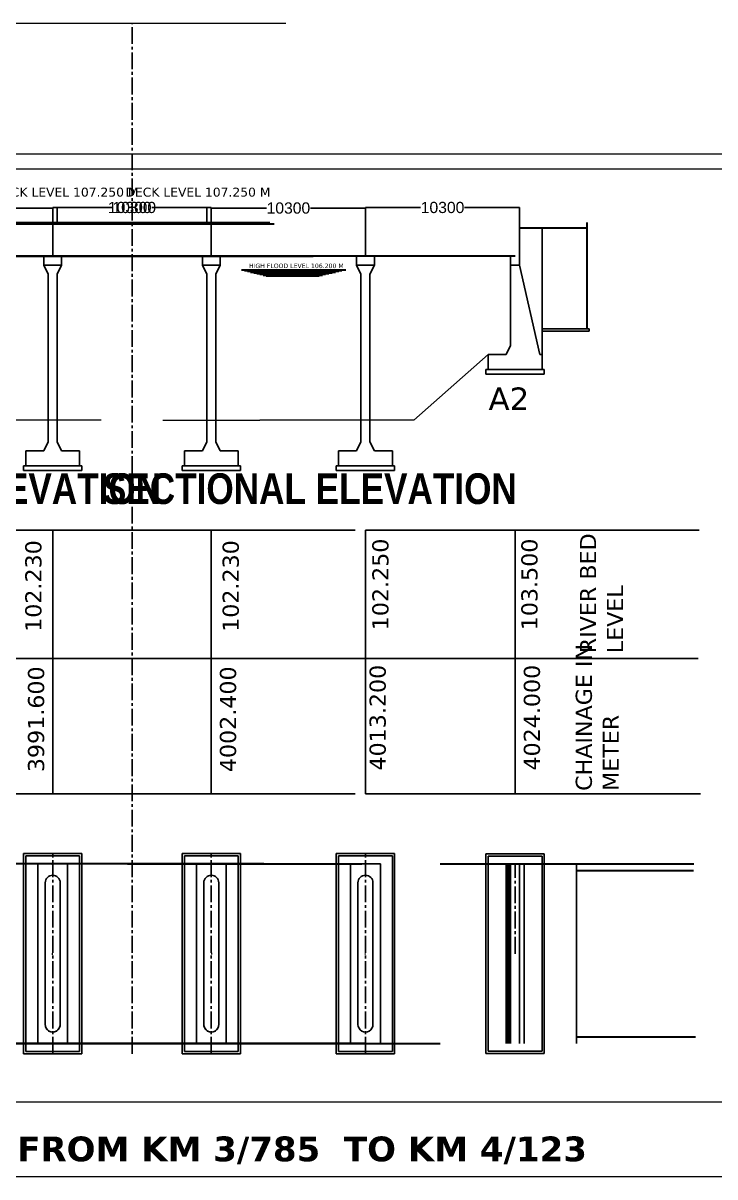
# Model space of a CAD drawing. Header units: metres. Extents: x -237876 to 3149, y -15010 to 96033.
# Drawn here: x -91818 to -45593, y 18903 to 96033 of the extents above; entities that cross this region are included whole.
import ezdxf

# ---------------------------------------------------------------- set-up
doc = ezdxf.new("R2010")
doc.units = ezdxf.units.M
doc.header["$MEASUREMENT"] = 0
doc.header["$PDMODE"] = 34
doc.linetypes.add('CENTER2', pattern=[1.125, 0.75, -0.125, 0.125, -0.125])
for name, color, linetype in [('centreline', 6, 'CENTER2'), ('PILLER', 10, 'Continuous'), ('PLAN', 10, 'Continuous')]:
    doc.layers.add(name, color=color, linetype=linetype)
doc.layers.add('EXISTING B WALL', color=5, linetype='Continuous', lineweight=30)
doc.layers.add('S TEXT', color=7, linetype='Continuous', lineweight=20)
doc.styles.add('arial', font='ARIAL.TTF')
doc.styles.get("Standard").update_dxf_attribs({"font": 'verdana.TTF'})
doc.dimstyles.get("Standard").update_dxf_attribs({"dimtxt": 750, "dimasz": 0.2, "dimexe": 0.4, "dimexo": 0.4, "dimgap": 100, "dimtad": 0, "dimdec": 0, "dimzin": 0, "dimdsep": 46, "dimtxsty": 'arial', "dimblk": 'ARCHTICK', "dimcen": 0.05, "dimclrd": 6, "dimclre": 3, "dimaunit": 1, "dimadec": 1, "dimazin": 0, "dimtfac": 1, "dimtdec": 0, "dimtofl": 0, "dimtmove": 0, "dimatfit": 3, "dimfxl": 0, "dimtolj": 1, "dimtzin": 0, "dimarcsym": 0})

# ---------------------------------------------------------------- blocks, each defined once
blk = doc.blocks.new('_ArchTick')
at = {"color": 0, "linetype": 'ByBlock', "const_width": 0.15}
blk.add_lwpolyline([(-0.5, -0.5), (0.5, 0.5)], dxfattribs=at)
blk = doc.blocks.new('*D11')
at = {"layer": 'Defpoints', "color": 0}
for p in [(-89841, 83665), (-100141, 82693), (-89841, 82618)]:
    blk.add_point(p, dxfattribs=at)
at = {"layer": 'S TEXT', "color": 3, "lineweight": -2}
for p, q in [((-100141, 82694), (-100141, 83665)), ((-89841, 82619), (-89841, 83665))]:
    blk.add_line(p, q, dxfattribs=at)
at = {"layer": 'S TEXT', "color": 6, "lineweight": -2}
for p, q in [((-100141, 83665), (-96465, 83665)), ((-89841, 83665), (-93516, 83665))]:
    blk.add_line(p, q, dxfattribs=at)
at = {"layer": 'S TEXT', "color": 6, "lineweight": -2, "xscale": 0.2, "yscale": 0.2, "zscale": 0.2, "rotation": 180}
blk.add_blockref('_ArchTick', (-100141, 83665), dxfattribs=at)
at = {"layer": 'S TEXT', "color": 6, "lineweight": -2, "xscale": 0.2, "yscale": 0.2, "zscale": 0.2}
blk.add_blockref('_ArchTick', (-89841, 83665), dxfattribs=at)
at = {"layer": 'S TEXT', "color": 0, "insert": (-94991, 83665), "char_height": 750, "attachment_point": 5, "style": 'arial'}
blk.add_mtext('\\A1;10300', dxfattribs=at)
blk = doc.blocks.new('*D12')
at = {"layer": 'Defpoints', "color": 0}
for p in [(-89841, 83703), (-89841, 82693), (-79541, 82618)]:
    blk.add_point(p, dxfattribs=at)
at = {"layer": 'S TEXT', "color": 3, "lineweight": -2}
for p, q in [((-89841, 82694), (-89841, 83703)), ((-79541, 82619), (-79541, 83703))]:
    blk.add_line(p, q, dxfattribs=at)
at = {"layer": 'S TEXT', "color": 6, "lineweight": -2}
for p, q in [((-89841, 83703), (-86165, 83703)), ((-79541, 83703), (-83216, 83703))]:
    blk.add_line(p, q, dxfattribs=at)
at = {"layer": 'S TEXT', "color": 6, "lineweight": -2, "xscale": 0.2, "yscale": 0.2, "zscale": 0.2}
for p, rotation in [((-89841, 83703), 179.9999994184732), ((-79541, 83703), 359.9999994184732)]:
    blk.add_blockref('_ArchTick', p, dxfattribs=dict(at, rotation=rotation))
at = {"layer": 'S TEXT', "color": 0, "insert": (-84691, 83703), "char_height": 750, "attachment_point": 5, "rotation": 360, "style": 'arial'}
blk.add_mtext('\\A1;10300', dxfattribs=at)
blk = doc.blocks.new('*D13')
at = {"layer": 'Defpoints', "color": 0}
for p in [(-100141, 83665), (-100141, 82618), (-89841, 82693)]:
    blk.add_point(p, dxfattribs=at)
at = {"layer": 'S TEXT', "color": 3, "lineweight": -2}
for p, q in [((-100141, 82619), (-100141, 83665)), ((-89841, 82694), (-89841, 83665))]:
    blk.add_line(p, q, dxfattribs=at)
at = {"layer": 'S TEXT', "color": 6, "lineweight": -2}
for p, q in [((-100141, 83665), (-96465, 83665)), ((-89841, 83665), (-93516, 83665))]:
    blk.add_line(p, q, dxfattribs=at)
at = {"layer": 'S TEXT', "color": 6, "lineweight": -2, "xscale": 0.2, "yscale": 0.2, "zscale": 0.2}
for p, rotation in [((-100141, 83665), 179.9999994184732), ((-89841, 83665), 359.9999994184732)]:
    blk.add_blockref('_ArchTick', p, dxfattribs=dict(at, rotation=rotation))
at = {"layer": 'S TEXT', "color": 0, "insert": (-94991, 83665), "char_height": 750, "attachment_point": 5, "rotation": 360, "style": 'arial'}
blk.add_mtext('\\A1;10300', dxfattribs=at)
blk = doc.blocks.new('*D16')
at = {"layer": 'Defpoints', "color": 0}
for p in [(-68941, 83703), (-68941, 82693), (-58641, 82618)]:
    blk.add_point(p, dxfattribs=at)
at = {"layer": 'S TEXT', "color": 3, "lineweight": -2}
for p, q in [((-68941, 82694), (-68941, 83703)), ((-58641, 82619), (-58641, 83703))]:
    blk.add_line(p, q, dxfattribs=at)
at = {"layer": 'S TEXT', "color": 6, "lineweight": -2}
for p, q in [((-68941, 83703), (-65265, 83703)), ((-58641, 83703), (-62316, 83703))]:
    blk.add_line(p, q, dxfattribs=at)
at = {"layer": 'S TEXT', "color": 6, "lineweight": -2, "xscale": 0.2, "yscale": 0.2, "zscale": 0.2}
for p, rotation in [((-68941, 83703), 179.9999991277099), ((-58641, 83703), 359.9999991277099)]:
    blk.add_blockref('_ArchTick', p, dxfattribs=dict(at, rotation=rotation))
at = {"layer": 'S TEXT', "color": 0, "insert": (-63791, 83703), "char_height": 750, "attachment_point": 5, "rotation": 360, "style": 'arial'}
blk.add_mtext('\\A1;10300', dxfattribs=at)
blk = doc.blocks.new('*D17')
at = {"layer": 'Defpoints', "color": 0}
for p in [(-79241, 83665), (-79241, 82618), (-68941, 82693)]:
    blk.add_point(p, dxfattribs=at)
at = {"layer": 'S TEXT', "color": 3, "lineweight": -2}
for p, q in [((-79241, 82619), (-79241, 83665)), ((-68941, 82694), (-68941, 83665))]:
    blk.add_line(p, q, dxfattribs=at)
at = {"layer": 'S TEXT', "color": 6, "lineweight": -2}
for p, q in [((-79241, 83665), (-75565, 83665)), ((-68941, 83665), (-72616, 83665))]:
    blk.add_line(p, q, dxfattribs=at)
at = {"layer": 'S TEXT', "color": 6, "lineweight": -2, "xscale": 0.2, "yscale": 0.2, "zscale": 0.2}
for p, rotation in [((-79241, 83665), 179.9999991277099), ((-68941, 83665), 359.9999991277099)]:
    blk.add_blockref('_ArchTick', p, dxfattribs=dict(at, rotation=rotation))
at = {"layer": 'S TEXT', "color": 0, "insert": (-74091, 83665), "char_height": 750, "attachment_point": 5, "rotation": 360, "style": 'arial'}
blk.add_mtext('\\A1;10300', dxfattribs=at)
blk = doc.blocks.new('*D14')
at = {"layer": 'Defpoints', "color": 0}
for p in [(-79241, 83703), (-89541, 82618), (-79241, 82693)]:
    blk.add_point(p, dxfattribs=at)
at = {"layer": 'S TEXT', "color": 3, "lineweight": -2}
for p, q in [((-89541, 82619), (-89541, 83703)), ((-79241, 82694), (-79241, 83703))]:
    blk.add_line(p, q, dxfattribs=at)
at = {"layer": 'S TEXT', "color": 6, "lineweight": -2}
for p, q in [((-89541, 83703), (-85865, 83703)), ((-79241, 83703), (-82916, 83703))]:
    blk.add_line(p, q, dxfattribs=at)
at = {"layer": 'S TEXT', "color": 6, "lineweight": -2, "xscale": 0.2, "yscale": 0.2, "zscale": 0.2, "rotation": 180}
blk.add_blockref('_ArchTick', (-89541, 83703), dxfattribs=at)
at = {"layer": 'S TEXT', "color": 6, "lineweight": -2, "xscale": 0.2, "yscale": 0.2, "zscale": 0.2}
blk.add_blockref('_ArchTick', (-79241, 83703), dxfattribs=at)
at = {"layer": 'S TEXT', "color": 0, "insert": (-84391, 83703), "char_height": 750, "attachment_point": 5, "style": 'arial'}
blk.add_mtext('\\A1;10300', dxfattribs=at)
blk = doc.blocks.new('*D15')
at = {"layer": 'Defpoints', "color": 0}
for p in [(-68941, 83665), (-79241, 82693), (-68941, 82618)]:
    blk.add_point(p, dxfattribs=at)
at = {"layer": 'S TEXT', "color": 3, "lineweight": -2}
for p, q in [((-79241, 82694), (-79241, 83665)), ((-68941, 82619), (-68941, 83665))]:
    blk.add_line(p, q, dxfattribs=at)
at = {"layer": 'S TEXT', "color": 6, "lineweight": -2}
for p, q in [((-79241, 83665), (-75565, 83665)), ((-68941, 83665), (-72616, 83665))]:
    blk.add_line(p, q, dxfattribs=at)
at = {"layer": 'S TEXT', "color": 6, "lineweight": -2, "xscale": 0.2, "yscale": 0.2, "zscale": 0.2, "rotation": 180}
blk.add_blockref('_ArchTick', (-79241, 83665), dxfattribs=at)
at = {"layer": 'S TEXT', "color": 6, "lineweight": -2, "xscale": 0.2, "yscale": 0.2, "zscale": 0.2}
blk.add_blockref('_ArchTick', (-68941, 83665), dxfattribs=at)
at = {"layer": 'S TEXT', "color": 0, "insert": (-74091, 83665), "char_height": 750, "attachment_point": 5, "style": 'arial'}
blk.add_mtext('\\A1;10300', dxfattribs=at)

msp = doc.modelspace()

# ---------------------------------------------------------------- linework, layer by layer
for p, q in [((-89840.5, 83493.3), (-89840.5, 80443.3)), ((-89840.5, 83493.3), (-89840.5, 80443.3)), ((-89840.5, 83493.3), (-89840.5, 80443.3)), ((-79240.5, 83493.3), (-79240.5, 80443.3)), ((-79240.5, 83493.3), (-79240.5, 80443.3)), ((-79240.5, 83493.3), (-79240.5, 80443.3)), ((-68940.5, 83493.3), (-68940.5, 80443.3)), ((-68940.5, 83493.3), (-68940.5, 80443.3)), ((-68940.5, 83493.3), (-68940.5, 80443.3)), ((-57140.5, 82318.3), (-57140.5, 72871.6)), ((-53990.5, 75593.3), (-57140.5, 75593.3)), ((-53990.5, 75593.3), (-53990.5, 75443.3)), ((-53990.5, 75443.3), (-57140.5, 75443.3)), ((-57140.5, 73871.6), (-57290.5, 73871.6)), ((-60890.5, 72871.6), (-60890.5, 72571.6)), ((-56990.5, 72871.6), (-60890.5, 72871.6)), ((-56990.5, 72571.6), (-60890.5, 72571.6)), ((-56990.5, 72871.6), (-56990.5, 72571.6)), ((-91790.5, 66433.3), (-91790.5, 66133.3)), ((-87890.5, 66433.3), (-91790.5, 66433.3)), ((-91790.5, 66433.3), (-91790.5, 66133.3)), ((-91790.5, 66433.3), (-87890.5, 66433.3)), ((-87890.5, 66433.3), (-87890.5, 66133.3)), ((-87890.5, 66433.3), (-87890.5, 66133.3)), ((-81190.5, 66433.3), (-81190.5, 66133.3)), ((-81190.5, 66433.3), (-77290.5, 66433.3)), ((-81190.5, 66433.3), (-81190.5, 66133.3)), ((-77290.5, 66433.3), (-81190.5, 66433.3)), ((-77290.5, 66433.3), (-77290.5, 66133.3)), ((-77290.5, 66433.3), (-77290.5, 66133.3)), ((-70890.5, 66433.3), (-70890.5, 66133.3)), ((-66990.5, 66433.3), (-70890.5, 66433.3)), ((-70890.5, 66433.3), (-70890.5, 66133.3)), ((-70890.5, 66433.3), (-66990.5, 66433.3)), ((-66990.5, 66433.3), (-66990.5, 66133.3)), ((-66990.5, 66433.3), (-66990.5, 66133.3)), ((-87890.5, 66133.3), (-91790.5, 66133.3)), ((-91790.5, 66133.3), (-87890.5, 66133.3)), ((-81190.5, 66133.3), (-77290.5, 66133.3)), ((-77290.5, 66133.3), (-81190.5, 66133.3)), ((-66990.5, 66133.3), (-70890.5, 66133.3)), ((-70890.5, 66133.3), (-66990.5, 66133.3)), ((-100140.5, 62134.1), (-69640.5, 62134.1)), ((-89840.5, 62134.1), (-89840.5, 44500.1)), ((-84840.5, 62134.1), (-89840.5, 62134.1)), ((-84240.5, 62134.1), (-79240.5, 62134.1)), ((-79240.5, 62134.1), (-79240.5, 44500.1)), ((-68940.5, 62134.1), (-68940.5, 44500.1)), ((-68940.5, 62134.1), (-68940.5, 44500.1)), ((-63940.5, 62134.1), (-68940.5, 62134.1)), ((-46654.8, 62134.1), (-63940.5, 62134.1)), ((-58940.5, 62134.1), (-58940.5, 46067.1)), ((-58940.5, 62134.1), (-58940.5, 44500.1)), ((-68940.5, 61134.1), (-68940.5, 46067.1)), ((-100140.5, 53567.1), (-80140.5, 53567.1)), ((-69640.5, 53567.1), (-89840.5, 53567.1)), ((-68940.5, 53567.1), (-88940.5, 53567.1)), ((-63940.5, 53567.1), (-68940.5, 53567.1)), ((-46718, 53567.1), (-63940.5, 53567.1)), ((-100140.5, 44500.1), (-69640.5, 44500.1)), ((-63940.5, 44500.1), (-68940.5, 44500.1)), ((-46545, 44500.1), (-63940.5, 44500.1)), ((-91790.5, 33825.7), (-91790.5, 40513.9)), ((-87890.5, 40513.9), (-91790.5, 40513.9)), ((-91790.5, 33825.7), (-91790.5, 40513.9)), ((-91790.5, 33825.7), (-91790.5, 40513.9)), ((-91790.5, 40513.9), (-87890.5, 40513.9)), ((-91790.5, 33825.7), (-91790.5, 40513.9)), ((-91790.5, 33825.7), (-91790.5, 40513.9)), ((-91790.5, 40513.9), (-87890.5, 40513.9)), ((-91790.5, 33825.7), (-91790.5, 40513.9)), ((-91640.5, 33825.7), (-91640.5, 40363.9)), ((-88040.5, 40363.9), (-91640.5, 40363.9)), ((-91640.5, 33825.7), (-91640.5, 40363.9)), ((-91640.5, 40363.9), (-88040.5, 40363.9)), ((-91640.5, 33825.7), (-91640.5, 40363.9)), ((-91640.5, 40363.9), (-88040.5, 40363.9)), ((-91640.5, 33825.7), (-91640.5, 40363.9)), ((-88040.5, 33825.7), (-88040.5, 40363.9)), ((-88040.5, 33825.7), (-88040.5, 40363.9)), ((-88040.5, 33825.7), (-88040.5, 40363.9)), ((-88040.5, 33825.7), (-88040.5, 40363.9)), ((-88040.5, 33825.7), (-88040.5, 40363.9)), ((-87890.5, 33825.7), (-87890.5, 40513.9)), ((-87890.5, 33825.7), (-87890.5, 40513.9)), ((-87890.5, 33825.7), (-87890.5, 40513.9)), ((-87890.5, 33825.7), (-87890.5, 40513.9)), ((-87890.5, 33825.7), (-87890.5, 40513.9)), ((-87890.5, 33825.7), (-87890.5, 40513.9)), ((-81190.5, 33825.7), (-81190.5, 40513.9)), ((-81190.5, 40513.9), (-77290.5, 40513.9)), ((-81190.5, 33825.7), (-81190.5, 40513.9)), ((-81190.5, 33825.7), (-81190.5, 40513.9)), ((-77290.5, 40513.9), (-81190.5, 40513.9)), ((-81190.5, 33825.7), (-81190.5, 40513.9)), ((-81190.5, 33825.7), (-81190.5, 40513.9)), ((-77290.5, 40513.9), (-81190.5, 40513.9)), ((-81190.5, 33825.7), (-81190.5, 40513.9)), ((-81040.5, 40363.9), (-77440.5, 40363.9)), ((-81040.5, 33825.7), (-81040.5, 40363.9)), ((-81040.5, 33825.7), (-81040.5, 40363.9)), ((-77440.5, 40363.9), (-81040.5, 40363.9)), ((-81040.5, 33825.7), (-81040.5, 40363.9)), ((-81040.5, 33825.7), (-81040.5, 40363.9)), ((-77440.5, 40363.9), (-81040.5, 40363.9)), ((-81040.5, 33825.7), (-81040.5, 40363.9)), ((-77440.5, 33825.7), (-77440.5, 40363.9)), ((-77440.5, 33825.7), (-77440.5, 40363.9)), ((-77440.5, 33825.7), (-77440.5, 40363.9)), ((-77440.5, 33825.7), (-77440.5, 40363.9)), ((-77290.5, 33825.7), (-77290.5, 40513.9)), ((-77290.5, 33825.7), (-77290.5, 40513.9)), ((-77290.5, 33825.7), (-77290.5, 40513.9)), ((-77290.5, 33825.7), (-77290.5, 40513.9)), ((-77290.5, 33825.7), (-77290.5, 40513.9)), ((-77290.5, 33825.7), (-77290.5, 40513.9)), ((-70890.5, 33825.7), (-70890.5, 40513.9)), ((-66990.5, 40513.9), (-70890.5, 40513.9)), ((-70890.5, 33825.7), (-70890.5, 40513.9)), ((-70890.5, 33825.7), (-70890.5, 40513.9)), ((-70890.5, 40513.9), (-66990.5, 40513.9)), ((-70890.5, 33825.7), (-70890.5, 40513.9)), ((-70890.5, 33825.7), (-70890.5, 40513.9)), ((-70890.5, 40513.9), (-66990.5, 40513.9)), ((-70890.5, 33825.7), (-70890.5, 40513.9)), ((-70740.5, 33825.7), (-70740.5, 40363.9)), ((-67140.5, 40363.9), (-70740.5, 40363.9)), ((-70740.5, 33825.7), (-70740.5, 40363.9)), ((-70740.5, 40363.9), (-67140.5, 40363.9)), ((-70740.5, 33825.7), (-70740.5, 40363.9)), ((-70740.5, 40363.9), (-67140.5, 40363.9)), ((-70740.5, 33825.7), (-70740.5, 40363.9)), ((-67140.5, 33825.7), (-67140.5, 40363.9)), ((-67140.5, 33825.7), (-67140.5, 40363.9)), ((-67140.5, 33825.7), (-67140.5, 40363.9)), ((-67140.5, 33825.7), (-67140.5, 40363.9)), ((-67140.5, 33825.7), (-67140.5, 40363.9)), ((-66990.5, 33825.7), (-66990.5, 40513.9)), ((-66990.5, 33825.7), (-66990.5, 40513.9)), ((-66990.5, 33825.7), (-66990.5, 40513.9)), ((-66990.5, 33825.7), (-66990.5, 40513.9)), ((-66990.5, 33825.7), (-66990.5, 40513.9)), ((-66990.5, 33825.7), (-66990.5, 40513.9)), ((-60890.5, 40494.2), (-57140.5, 40494.2)), ((-56990.5, 40494.2), (-60890.5, 40494.2)), ((-60890.5, 31044.2), (-60890.5, 40494.2)), ((-60890.5, 40494.2), (-56990.5, 40494.2)), ((-56990.5, 40494.2), (-60890.5, 40494.2)), ((-60890.5, 31044.2), (-60890.5, 40494.2)), ((-57140.5, 40344.2), (-60740.5, 40344.2)), ((-57140.5, 40344.2), (-60740.5, 40344.2)), ((-60740.5, 31044.2), (-60740.5, 40344.2)), ((-57140.5, 31044.2), (-57140.5, 40344.2)), ((-56990.5, 31044.2), (-56990.5, 40494.2)), ((-56990.5, 31044.2), (-56990.5, 40494.2)), ((-88840.5, 39825.7), (-90840.5, 39825.7)), ((-90840.5, 33825.7), (-90840.5, 39825.7)), ((-90840.5, 39825.7), (-88840.5, 39825.7)), ((-90840.5, 33825.7), (-90840.5, 39825.7)), ((-90840.5, 39825.7), (-88840.5, 39825.7)), ((-90840.5, 33825.7), (-90840.5, 39825.7)), ((-88840.5, 33825.7), (-88840.5, 39825.7)), ((-88840.5, 33825.7), (-88840.5, 39825.7)), ((-88840.5, 33825.7), (-88840.5, 39825.7)), ((-80240.5, 39825.7), (-78240.5, 39825.7)), ((-80240.5, 33825.7), (-80240.5, 39825.7)), ((-78240.5, 39825.7), (-80240.5, 39825.7)), ((-80240.5, 33825.7), (-80240.5, 39825.7)), ((-78240.5, 39825.7), (-80240.5, 39825.7)), ((-80240.5, 33825.7), (-80240.5, 39825.7)), ((-78240.5, 33825.7), (-78240.5, 39825.7)), ((-78240.5, 33825.7), (-78240.5, 39825.7)), ((-78240.5, 33825.7), (-78240.5, 39825.7)), ((-67940.5, 39825.7), (-69940.5, 39825.7)), ((-69940.5, 33825.7), (-69940.5, 39825.7)), ((-69940.5, 39825.7), (-67940.5, 39825.7)), ((-69940.5, 33825.7), (-69940.5, 39825.7)), ((-69940.5, 39825.7), (-67940.5, 39825.7)), ((-69940.5, 33825.7), (-69940.5, 39825.7)), ((-67940.5, 33825.7), (-67940.5, 39825.7)), ((-67940.5, 33825.7), (-67940.5, 39825.7)), ((-67940.5, 33825.7), (-67940.5, 39825.7)), ((-90840.5, 33825.7), (-90840.5, 39146.8)), ((-90840.5, 33825.7), (-90840.5, 39146.8)), ((-88840.5, 33825.7), (-88840.5, 39146.8)), ((-80240.5, 33825.7), (-80240.5, 39146.8)), ((-78240.5, 33825.7), (-78240.5, 39146.8)), ((-78240.5, 33825.7), (-78240.5, 39146.8)), ((-69940.5, 33825.7), (-69940.5, 39146.8)), ((-69940.5, 33825.7), (-69940.5, 39146.8)), ((-67940.5, 33825.7), (-67940.5, 39146.8)), ((-90340.5, 33825.7), (-90340.5, 38563.9)), ((-90340.5, 33825.7), (-90340.5, 38563.9)), ((-89340.5, 33825.7), (-89340.5, 38563.9)), ((-79740.5, 33825.7), (-79740.5, 38563.9)), ((-78740.5, 33825.7), (-78740.5, 38563.9)), ((-78740.5, 33825.7), (-78740.5, 38563.9)), ((-69440.5, 33825.7), (-69440.5, 38563.9)), ((-69440.5, 33825.7), (-69440.5, 38563.9)), ((-68440.5, 33825.7), (-68440.5, 38563.9)), ((-60890.5, 36607.2), (-60890.5, 27157.2)), ((-60740.5, 36607.2), (-60740.5, 27307.2)), ((-57140.5, 36607.2), (-57140.5, 27307.2)), ((-56990.5, 36607.2), (-56990.5, 27157.2)), ((-91790.5, 33825.7), (-91790.5, 27137.6)), ((-91790.5, 33825.7), (-91790.5, 27137.6)), ((-91790.5, 33825.7), (-91790.5, 27137.6)), ((-91790.5, 33825.7), (-91790.5, 27137.6)), ((-91790.5, 33825.7), (-91790.5, 27137.6)), ((-91790.5, 33825.7), (-91790.5, 27137.6)), ((-91640.5, 33825.7), (-91640.5, 27287.6)), ((-91640.5, 33825.7), (-91640.5, 27287.6)), ((-91640.5, 33825.7), (-91640.5, 27287.6)), ((-91640.5, 33825.7), (-91640.5, 27287.6)), ((-90840.5, 33825.7), (-90840.5, 27825.7)), ((-90840.5, 33825.7), (-90840.5, 28504.7)), ((-90840.5, 33825.7), (-90840.5, 27825.7)), ((-90840.5, 33825.7), (-90840.5, 28504.7)), ((-90840.5, 33825.7), (-90840.5, 27825.7)), ((-90340.5, 33825.7), (-90340.5, 29087.6)), ((-90340.5, 33825.7), (-90340.5, 29087.6)), ((-89340.5, 33825.7), (-89340.5, 29087.6)), ((-88840.5, 33825.7), (-88840.5, 28504.7)), ((-88840.5, 33825.7), (-88840.5, 27825.7)), ((-88840.5, 33825.7), (-88840.5, 27825.7)), ((-88840.5, 33825.7), (-88840.5, 27825.7)), ((-88040.5, 33825.7), (-88040.5, 27287.6)), ((-88040.5, 33825.7), (-88040.5, 27287.6)), ((-88040.5, 33825.7), (-88040.5, 27287.6)), ((-88040.5, 33825.7), (-88040.5, 27287.6)), ((-88040.5, 33825.7), (-88040.5, 27287.6)), ((-87890.5, 33825.7), (-87890.5, 27137.6)), ((-87890.5, 33825.7), (-87890.5, 27137.6)), ((-87890.5, 33825.7), (-87890.5, 27137.6)), ((-87890.5, 33825.7), (-87890.5, 27137.6)), ((-87890.5, 33825.7), (-87890.5, 27137.6)), ((-87890.5, 33825.7), (-87890.5, 27137.6)), ((-81190.5, 33825.7), (-81190.5, 27137.6)), ((-81190.5, 33825.7), (-81190.5, 27137.6)), ((-81190.5, 33825.7), (-81190.5, 27137.6)), ((-81190.5, 33825.7), (-81190.5, 27137.6)), ((-81190.5, 33825.7), (-81190.5, 27137.6)), ((-81190.5, 33825.7), (-81190.5, 27137.6)), ((-81040.5, 33825.7), (-81040.5, 27287.6)), ((-81040.5, 33825.7), (-81040.5, 27287.6)), ((-81040.5, 33825.7), (-81040.5, 27287.6)), ((-81040.5, 33825.7), (-81040.5, 27287.6)), ((-81040.5, 33825.7), (-81040.5, 27287.6)), ((-80240.5, 33825.7), (-80240.5, 28504.7)), ((-80240.5, 33825.7), (-80240.5, 27825.7)), ((-80240.5, 33825.7), (-80240.5, 27825.7)), ((-80240.5, 33825.7), (-80240.5, 27825.7)), ((-79740.5, 33825.7), (-79740.5, 29087.6)), ((-78740.5, 33825.7), (-78740.5, 29087.6)), ((-78740.5, 33825.7), (-78740.5, 29087.6)), ((-78240.5, 33825.7), (-78240.5, 27825.7)), ((-78240.5, 33825.7), (-78240.5, 28504.7)), ((-78240.5, 33825.7), (-78240.5, 27825.7)), ((-78240.5, 33825.7), (-78240.5, 28504.7)), ((-78240.5, 33825.7), (-78240.5, 27825.7)), ((-77440.5, 33825.7), (-77440.5, 27287.6)), ((-77440.5, 33825.7), (-77440.5, 27287.6)), ((-77440.5, 33825.7), (-77440.5, 27287.6)), ((-77440.5, 33825.7), (-77440.5, 27287.6)), ((-77290.5, 33825.7), (-77290.5, 27137.6)), ((-77290.5, 33825.7), (-77290.5, 27137.6)), ((-77290.5, 33825.7), (-77290.5, 27137.6)), ((-77290.5, 33825.7), (-77290.5, 27137.6)), ((-77290.5, 33825.7), (-77290.5, 27137.6)), ((-77290.5, 33825.7), (-77290.5, 27137.6)), ((-70890.5, 33825.7), (-70890.5, 27137.6)), ((-70890.5, 33825.7), (-70890.5, 27137.6)), ((-70890.5, 33825.7), (-70890.5, 27137.6)), ((-70890.5, 33825.7), (-70890.5, 27137.6)), ((-70890.5, 33825.7), (-70890.5, 27137.6)), ((-70890.5, 33825.7), (-70890.5, 27137.6)), ((-70740.5, 33825.7), (-70740.5, 27287.6)), ((-70740.5, 33825.7), (-70740.5, 27287.6)), ((-70740.5, 33825.7), (-70740.5, 27287.6)), ((-70740.5, 33825.7), (-70740.5, 27287.6)), ((-69940.5, 33825.7), (-69940.5, 27825.7)), ((-69940.5, 33825.7), (-69940.5, 28504.7)), ((-69940.5, 33825.7), (-69940.5, 27825.7)), ((-69940.5, 33825.7), (-69940.5, 28504.7)), ((-69940.5, 33825.7), (-69940.5, 27825.7)), ((-69440.5, 33825.7), (-69440.5, 29087.6)), ((-69440.5, 33825.7), (-69440.5, 29087.6)), ((-68440.5, 33825.7), (-68440.5, 29087.6)), ((-67940.5, 33825.7), (-67940.5, 28504.7)), ((-67940.5, 33825.7), (-67940.5, 27825.7)), ((-67940.5, 33825.7), (-67940.5, 27825.7)), ((-67940.5, 33825.7), (-67940.5, 27825.7)), ((-67140.5, 33825.7), (-67140.5, 27287.6)), ((-67140.5, 33825.7), (-67140.5, 27287.6)), ((-67140.5, 33825.7), (-67140.5, 27287.6)), ((-67140.5, 33825.7), (-67140.5, 27287.6)), ((-67140.5, 33825.7), (-67140.5, 27287.6)), ((-66990.5, 33825.7), (-66990.5, 27137.6)), ((-66990.5, 33825.7), (-66990.5, 27137.6)), ((-66990.5, 33825.7), (-66990.5, 27137.6)), ((-66990.5, 33825.7), (-66990.5, 27137.6)), ((-66990.5, 33825.7), (-66990.5, 27137.6)), ((-66990.5, 33825.7), (-66990.5, 27137.6)), ((-88840.5, 27825.7), (-90840.5, 27825.7)), ((-90840.5, 27825.7), (-88840.5, 27825.7)), ((-90840.5, 27825.7), (-88840.5, 27825.7)), ((-80240.5, 27825.7), (-78240.5, 27825.7)), ((-78240.5, 27825.7), (-80240.5, 27825.7)), ((-78240.5, 27825.7), (-80240.5, 27825.7)), ((-67940.5, 27825.7), (-69940.5, 27825.7)), ((-69940.5, 27825.7), (-67940.5, 27825.7)), ((-69940.5, 27825.7), (-67940.5, 27825.7)), ((-87890.5, 27137.6), (-91790.5, 27137.6)), ((-91790.5, 27137.6), (-87890.5, 27137.6)), ((-91790.5, 27137.6), (-87890.5, 27137.6)), ((-88040.5, 27287.6), (-91640.5, 27287.6)), ((-91640.5, 27287.6), (-88040.5, 27287.6)), ((-91640.5, 27287.6), (-88040.5, 27287.6)), ((-81190.5, 27137.6), (-77290.5, 27137.6)), ((-77290.5, 27137.6), (-81190.5, 27137.6)), ((-77290.5, 27137.6), (-81190.5, 27137.6)), ((-81040.5, 27287.6), (-77440.5, 27287.6)), ((-77440.5, 27287.6), (-81040.5, 27287.6)), ((-77440.5, 27287.6), (-81040.5, 27287.6)), ((-66990.5, 27137.6), (-70890.5, 27137.6)), ((-70890.5, 27137.6), (-66990.5, 27137.6)), ((-70890.5, 27137.6), (-66990.5, 27137.6)), ((-67140.5, 27287.6), (-70740.5, 27287.6)), ((-70740.5, 27287.6), (-67140.5, 27287.6)), ((-70740.5, 27287.6), (-67140.5, 27287.6)), ((-60890.5, 27157.2), (-57140.5, 27157.2)), ((-56990.5, 27157.2), (-60890.5, 27157.2)), ((-60890.5, 27157.2), (-56990.5, 27157.2)), ((-56990.5, 27157.2), (-60890.5, 27157.2)), ((-57140.5, 27307.2), (-60740.5, 27307.2)), ((-57140.5, 27307.2), (-60740.5, 27307.2))]:
    msp.add_line(p, q)
for centre, start, end in [((-89840.5, 38563.9), 359.999999, 179.999999), ((-89840.5, 38563.9), 360, 180), ((-89840.5, 38563.9), 360, 180), ((-79240.5, 38563.9), 360, 180), ((-79240.5, 38563.9), 359.999999, 179.999999), ((-79240.5, 38563.9), 359.999999, 179.999999), ((-68940.5, 38563.9), 359.999999, 179.999999), ((-68940.5, 38563.9), 359.999999, 179.999999), ((-68940.5, 38563.9), 359.999999, 179.999999), ((-89840.5, 29087.6), 179.999999, 359.999999), ((-89840.5, 29087.6), 180, 360), ((-89840.5, 29087.6), 180, 360), ((-79240.5, 29087.6), 180, 360), ((-79240.5, 29087.6), 179.999999, 359.999999), ((-79240.5, 29087.6), 179.999999, 359.999999), ((-68940.5, 29087.6), 179.999999, 359.999999), ((-68940.5, 29087.6), 179.999999, 359.999999), ((-68940.5, 29087.6), 179.999999, 359.999999)]:
    msp.add_arc(centre, 500, start, end)
at = {"layer": 'centreline', "ltscale": 1500}
for p, q in [((-84540.5, 27137.6), (-84540.5, 96032.8)), ((-89840.5, 27137.6), (-89840.5, 40513.8)), ((-89840.5, 27137.6), (-89840.5, 40513.8)), ((-79240.5, 27137.6), (-79240.5, 40513.8)), ((-79240.5, 27137.6), (-79240.5, 40513.8)), ((-68940.5, 27137.6), (-68940.5, 40513.8)), ((-68940.5, 27137.6), (-68940.5, 40513.8)), ((-58940.5, 33825.7), (-58940.5, 39768.6))]:
    msp.add_line(p, q, dxfattribs=at)
at = {"layer": 'EXISTING B WALL'}
for p, q in [((-114940.5, 82618.3), (-75040.5, 82618.3)), ((-105140.5, 82693.3), (-75340.5, 82693.3)), ((-54140.5, 82693.3), (-54140.5, 75593.3)), ((-54140.5, 82318.3), (-58640.5, 82318.3)), ((-105140.5, 80443.3), (-79840.5, 80443.3)), ((-85340.5, 80443.3), (-96634.1, 80443.3)), ((-63940.5, 80443.3), (-89240.5, 80443.3)), ((-89240.5, 80443.3), (-84240.5, 80443.3)), ((-79840.5, 80443.3), (-84840.5, 80443.3)), ((-83740.5, 80443.3), (-72446.9, 80443.3)), ((-58940.5, 80443.3), (-63940.5, 80443.3)), ((-70262.4, 79519), (-77235.4, 79519)), ((-70514.4, 79469), (-77027.8, 79469)), ((-70731.8, 79419), (-76820.2, 79419)), ((-70949.2, 79369), (-76612.6, 79369)), ((-71166.7, 79319), (-76405, 79319)), ((-71384.1, 79269), (-76197.4, 79269)), ((-71601.5, 79219), (-75989.8, 79219)), ((-71819, 79169), (-75782.2, 79169)), ((-72036.4, 79119), (-75574.6, 79119)), ((-75740.5, 39825.7), (-105140.5, 39825.7)), ((-89886.3, 39825.7), (-89840.5, 39825.7)), ((-84840.5, 39825.7), (-69194.5, 39825.7)), ((-79194.7, 39825.7), (-79240.5, 39825.7)), ((-68986.3, 39825.7), (-68940.5, 39825.7)), ((-63940.5, 39825.7), (-46991.1, 39825.7)), ((-54840.5, 39375.7), (-47034, 39375.7)), ((-89886.3, 33825.7), (-89840.5, 33825.7)), ((-79194.7, 33825.7), (-79240.5, 33825.7)), ((-68986.3, 33825.7), (-68940.5, 33825.7)), ((-75740.5, 27825.7), (-122317.2, 27825.7)), ((-86040.5, 27825.7), (-105140.5, 27825.7)), ((-100186.3, 27825.7), (-86040.5, 27825.7)), ((-100140.5, 27825.7), (-75740.5, 27825.7)), ((-84840.5, 27825.7), (-69112.1, 27825.7)), ((-83040.5, 27825.7), (-63940.5, 27825.7)), ((-68894.7, 27825.7), (-83040.5, 27825.7)), ((-54840.5, 28275.7), (-46891.8, 28275.7))]:
    msp.add_line(p, q, dxfattribs=at)
at = {"layer": 'PILLER'}
for p, q in [((-58640.5, 82618.3), (-58640.5, 79843.3)), ((-90440.5, 80443.3), (-90440.5, 79843.3)), ((-90440.5, 80443.3), (-90440.5, 79843.3)), ((-89240.5, 80443.3), (-89240.5, 79843.3)), ((-89240.5, 80443.3), (-89240.5, 79843.3)), ((-79840.5, 80443.3), (-79840.5, 79843.3)), ((-79840.5, 80443.3), (-79840.5, 79843.3)), ((-78640.5, 80443.3), (-78640.5, 79843.3)), ((-78640.5, 80443.3), (-78640.5, 79843.3)), ((-69540.5, 80443.3), (-69540.5, 79843.3)), ((-69540.5, 80443.3), (-69540.5, 79843.3)), ((-68340.5, 80443.3), (-68340.5, 79843.3)), ((-68340.5, 80443.3), (-68340.5, 79843.3)), ((-59240.5, 80443.3), (-59240.5, 74471.6)), ((-89240.5, 79843.3), (-90440.5, 79843.3)), ((-90440.5, 79843.3), (-90140.5, 79243.3)), ((-90440.5, 79843.3), (-89240.5, 79843.3)), ((-90440.5, 79843.3), (-90140.5, 79243.3)), ((-89240.5, 79843.3), (-89540.5, 79243.3)), ((-89240.5, 79843.3), (-89540.5, 79243.3)), ((-79840.5, 79843.3), (-78640.5, 79843.3)), ((-79840.5, 79843.3), (-79540.5, 79243.3)), ((-78640.5, 79843.3), (-79840.5, 79843.3)), ((-79840.5, 79843.3), (-79540.5, 79243.3)), ((-78640.5, 79843.3), (-78940.5, 79243.3)), ((-78640.5, 79843.3), (-78940.5, 79243.3)), ((-68340.5, 79843.3), (-69540.5, 79843.3)), ((-69540.5, 79843.3), (-69240.5, 79243.3)), ((-69540.5, 79843.3), (-68340.5, 79843.3)), ((-69540.5, 79843.3), (-69240.5, 79243.3)), ((-68340.5, 79843.3), (-68640.5, 79243.3)), ((-68340.5, 79843.3), (-68640.5, 79243.3)), ((-58640.5, 79843.3), (-59240.5, 79843.3)), ((-58640.5, 79843.3), (-57290.5, 73871.6)), ((-90140.5, 79243.3), (-90140.5, 68033.3)), ((-90140.5, 79243.3), (-90140.5, 68033.3)), ((-89540.5, 79243.3), (-89540.5, 68033.3)), ((-89540.5, 79243.3), (-89540.5, 68033.3)), ((-79540.5, 79243.3), (-79540.5, 68033.3)), ((-79540.5, 79243.3), (-79540.5, 68033.3)), ((-78940.5, 79243.3), (-78940.5, 68033.3)), ((-78940.5, 79243.3), (-78940.5, 68033.3)), ((-69240.5, 79243.3), (-69240.5, 68033.3)), ((-69240.5, 79243.3), (-69240.5, 68033.3)), ((-68640.5, 79243.3), (-68640.5, 68033.3)), ((-68640.5, 79243.3), (-68640.5, 68033.3)), ((-59240.5, 74471.6), (-59540.5, 73871.6)), ((-59540.5, 73871.6), (-60740.5, 73871.6)), ((-60740.5, 73871.6), (-60740.5, 72871.6)), ((-90140.5, 68033.3), (-90440.5, 67433.3)), ((-90140.5, 68033.3), (-90440.5, 67433.3)), ((-89540.5, 68033.3), (-89240.5, 67433.3)), ((-89540.5, 68033.3), (-89240.5, 67433.3)), ((-79540.5, 68033.3), (-79840.5, 67433.3)), ((-79540.5, 68033.3), (-79840.5, 67433.3)), ((-78940.5, 68033.3), (-78640.5, 67433.3)), ((-78940.5, 68033.3), (-78640.5, 67433.3)), ((-69240.5, 68033.3), (-69540.5, 67433.3)), ((-69240.5, 68033.3), (-69540.5, 67433.3)), ((-68640.5, 68033.3), (-68340.5, 67433.3)), ((-68640.5, 68033.3), (-68340.5, 67433.3)), ((-90440.5, 67433.3), (-91640.5, 67433.3)), ((-91640.5, 67433.3), (-91640.5, 66433.3)), ((-91640.5, 67433.3), (-90440.5, 67433.3)), ((-91640.5, 67433.3), (-91640.5, 66433.3)), ((-88040.5, 67433.3), (-89240.5, 67433.3)), ((-89240.5, 67433.3), (-88040.5, 67433.3)), ((-88040.5, 67433.3), (-88040.5, 66433.3)), ((-88040.5, 67433.3), (-88040.5, 66433.3)), ((-81040.5, 67433.3), (-79840.5, 67433.3)), ((-81040.5, 67433.3), (-81040.5, 66433.3)), ((-79840.5, 67433.3), (-81040.5, 67433.3)), ((-81040.5, 67433.3), (-81040.5, 66433.3)), ((-78640.5, 67433.3), (-77440.5, 67433.3)), ((-77440.5, 67433.3), (-78640.5, 67433.3)), ((-77440.5, 67433.3), (-77440.5, 66433.3)), ((-77440.5, 67433.3), (-77440.5, 66433.3)), ((-69540.5, 67433.3), (-70740.5, 67433.3)), ((-70740.5, 67433.3), (-70740.5, 66433.3)), ((-70740.5, 67433.3), (-69540.5, 67433.3)), ((-70740.5, 67433.3), (-70740.5, 66433.3)), ((-67140.5, 67433.3), (-68340.5, 67433.3)), ((-68340.5, 67433.3), (-67140.5, 67433.3)), ((-67140.5, 67433.3), (-67140.5, 66433.3)), ((-67140.5, 67433.3), (-67140.5, 66433.3))]:
    msp.add_line(p, q, dxfattribs=at)
at = {"layer": 'PLAN'}
for p, q in [((-59540.5, 33825.7), (-59540.5, 39825.7)), ((-59440.5, 33825.7), (-59440.5, 39825.7)), ((-59340.5, 33825.7), (-59340.5, 39825.7)), ((-59240.5, 33825.7), (-59240.5, 39825.7)), ((-58640.5, 33825.7), (-58640.5, 39825.7)), ((-58340.5, 33825.7), (-58340.5, 39825.7)), ((-54840.5, 27825.7), (-54840.5, 39825.7)), ((-90340.5, 33825.7), (-90340.5, 38563.9)), ((-90340.5, 33825.7), (-90340.5, 38563.9)), ((-90340.5, 33825.7), (-90340.5, 38563.9)), ((-89340.5, 33825.7), (-89340.5, 38563.9)), ((-89340.5, 33825.7), (-89340.5, 38563.9)), ((-89340.5, 33825.7), (-89340.5, 38563.9)), ((-79740.5, 33825.7), (-79740.5, 38563.9)), ((-79740.5, 33825.7), (-79740.5, 38563.9)), ((-79740.5, 33825.7), (-79740.5, 38563.9)), ((-78740.5, 33825.7), (-78740.5, 38563.9)), ((-78740.5, 33825.7), (-78740.5, 38563.9)), ((-78740.5, 33825.7), (-78740.5, 38563.9)), ((-69440.5, 33825.7), (-69440.5, 38563.9)), ((-69440.5, 33825.7), (-69440.5, 38563.9)), ((-69440.5, 33825.7), (-69440.5, 38563.9)), ((-68440.5, 33825.7), (-68440.5, 38563.9)), ((-68440.5, 33825.7), (-68440.5, 38563.9)), ((-68440.5, 33825.7), (-68440.5, 38563.9)), ((-90340.5, 33825.7), (-90340.5, 29087.6)), ((-90340.5, 33825.7), (-90340.5, 29087.6)), ((-90340.5, 33825.7), (-90340.5, 29087.6)), ((-89340.5, 33825.7), (-89340.5, 29087.6)), ((-89340.5, 33825.7), (-89340.5, 29087.6)), ((-89340.5, 33825.7), (-89340.5, 29087.6)), ((-79740.5, 33825.7), (-79740.5, 29087.6)), ((-79740.5, 33825.7), (-79740.5, 29087.6)), ((-79740.5, 33825.7), (-79740.5, 29087.6)), ((-78740.5, 33825.7), (-78740.5, 29087.6)), ((-78740.5, 33825.7), (-78740.5, 29087.6)), ((-78740.5, 33825.7), (-78740.5, 29087.6)), ((-69440.5, 33825.7), (-69440.5, 29087.6)), ((-69440.5, 33825.7), (-69440.5, 29087.6)), ((-69440.5, 33825.7), (-69440.5, 29087.6)), ((-68440.5, 33825.7), (-68440.5, 29087.6)), ((-68440.5, 33825.7), (-68440.5, 29087.6)), ((-68440.5, 33825.7), (-68440.5, 29087.6)), ((-59540.5, 33825.7), (-59540.5, 27825.7)), ((-59440.5, 33825.7), (-59440.5, 27825.7)), ((-59340.5, 33825.7), (-59340.5, 27825.7)), ((-59240.5, 33825.7), (-59240.5, 27825.7)), ((-58640.5, 33825.7), (-58640.5, 27825.7)), ((-58340.5, 33825.7), (-58340.5, 27825.7))]:
    msp.add_line(p, q, dxfattribs=at)
for centre, start, end in [((-89840.5, 38563.9), 359.999999, 179.999999), ((-89840.5, 38563.9), 360, 180), ((-89840.5, 38563.9), 360, 180), ((-79240.5, 38563.9), 360, 180), ((-79240.5, 38563.9), 359.999999, 179.999999), ((-79240.5, 38563.9), 359.999999, 179.999999), ((-68940.5, 38563.9), 359.999999, 179.999999), ((-68940.5, 38563.9), 359.999999, 179.999999), ((-68940.5, 38563.9), 359.999999, 179.999999), ((-89840.5, 29087.6), 179.999999, 359.999999), ((-89840.5, 29087.6), 180, 360), ((-89840.5, 29087.6), 180, 360), ((-79240.5, 29087.6), 180, 360), ((-79240.5, 29087.6), 179.999999, 359.999999), ((-79240.5, 29087.6), 179.999999, 359.999999), ((-68940.5, 29087.6), 179.999999, 359.999999), ((-68940.5, 29087.6), 179.999999, 359.999999), ((-68940.5, 29087.6), 179.999999, 359.999999)]:
    msp.add_arc(centre, 500, start, end, dxfattribs=at)
at = {"layer": 'S TEXT'}
for p, q in [((-112242.1, 96032.8), (-74251.4, 96032.8)), ((-237875.5, 87286.9), (-21640.5, 87286.9)), ((-236875.5, 86286.9), (-22640.5, 86286.9)), ((-60740.5, 73871.6), (-65714, 69486.1)), ((-86591, 69493.3), (-93090, 69493.3)), ((-82490, 69493.3), (-75991, 69493.3)), ((-72190, 69493.3), (-75991, 69493.3)), ((-65691, 69493.3), (-72190, 69493.3)), ((-88940.5, 62134.1), (-89240.5, 62134.1)), ((-80140.5, 62134.1), (-79840.5, 62134.1)), ((-88940.5, 53567.1), (-89240.5, 53567.1)), ((-80140.5, 53567.1), (-79840.5, 53567.1)), ((-88940.5, 44500.1), (-89240.5, 44500.1)), ((-80140.5, 44500.1), (-79840.5, 44500.1)), ((-22640.5, 23903), (-236875.5, 23903)), ((-21640.5, 18903), (-237875.5, 18903))]:
    msp.add_line(p, q, dxfattribs=at)

# ---------------------------------------------------------------- texts
for s, rotation, p in [('102.230', 89.999999, (-90594.2, 55338.2)), ('102.230', 90, (-77406.9, 55338.2)), ('102.250', 89.999999, (-67404.9, 55444.9)), ('103.500', 89.999999, (-57446.9, 55444.9)), ('3991.600', 89.999999, (-90411.5, 45960.4)), ('4002.400', 90, (-77589.6, 45960.4)), ('4013.200', 89.999999, (-67588.3, 46067.1)), ('4024.000', 89.999999, (-57283.7, 46067.1))]:
    msp.add_text(s, height=1080, rotation=rotation).set_placement(p)
for s, insert, char_height, width, attachment_point, rotation in [('A2', (-58001.6, 71673.5), 1500, 1743.251, 3, 359.999999), ('RIVER BED LEVEL', (-51728.6, 53911.5), 1080, 9000, 7, 89.999999), ('CHAINAGE IN METER', (-52013.1, 44709.9), 1080, 10000, 7, 89.999999)]:
    msp.add_mtext(s, dxfattribs=dict(insert=insert, char_height=char_height, width=width, attachment_point=attachment_point, rotation=rotation))
at = {"insert": (-242661.3, 21603.8), "char_height": 1756, "width": 14566778, "attachment_point": 1}
msp.add_mtext('{\\fVerdana|b1|i0|c0|p34;\\H0.9431x;             GENERAL ARRANGEMENT DRAWING OF PROPOSED  CROSS DRAINAGE WORKS  ON UDAIPUR SISARAMA ROAD FROM KM 3/785  TO KM 4/123 \\fVerdana|b0|i0|c0|p34;}', dxfattribs=at)
at = {"layer": 'S TEXT', "width": 761350.22, "attachment_point": 1}
for s, insert, char_height in [('DECK LEVEL 107.250 M', (-93790.5, 85032.3), 600), ('{\\fArial Narrow|b1|i0|c0|p34;SECTIONAL ELEVATION}', (-110252.8, 65936.3), 2050.312)]:
    msp.add_mtext(s, dxfattribs=dict(at, insert=insert, char_height=char_height))
at = {"layer": 'S TEXT', "attachment_point": 3, "rotation": 359.999999}
for s, insert, char_height, width in [('DECK LEVEL 107.250 M', (-75290.6, 85032.3), 600, 761350.22), ('HIGH FLOOD LEVEL 106.200 M', (-70394.7, 79954.3), 300, 380675.11), ('{\\fArial Narrow|b1|i0|c0|p34;SECTIONAL ELEVATION}', (-58828.2, 65936.3), 2050.312, 761350.22)]:
    msp.add_mtext(s, dxfattribs=dict(at, insert=insert, char_height=char_height, width=width))

# ---------------------------------------------------------------- dimensions: what is measured, and where the dimension line sits
at = {"layer": 'S TEXT'}
dim = msp.add_linear_dim(base=(-89840.5, 83664.5), p1=(-100140.5, 82693.3), p2=(-89840.5, 82618.3), dimstyle='Standard', dxfattribs=at)
dim.commit()
dim.dimension.update_dxf_attribs({"geometry": '*D11', "text_midpoint": (-94990.5, 83664.5)})
for base, p1, p2, angle, picture, middle in [((-100140.5, 83664.5), (-89840.5, 82693.3), (-100140.5, 82618.3), 179.999999, '*D13', (-94990.5, 83664.5)), ((-89840.5, 83702.8), (-79540.5, 82618.3), (-89840.5, 82693.3), 179.999999, '*D12', (-84690.5, 83702.8)), ((-79240.5, 83702.8), (-89540.5, 82618.3), (-79240.5, 82693.3), 360, '*D14', (-84390.5, 83702.8)), ((-79240.5, 83664.5), (-68940.5, 82693.3), (-79240.5, 82618.3), 179.999999, '*D17', (-74090.5, 83664.5)), ((-68940.5, 83664.5), (-79240.5, 82693.3), (-68940.5, 82618.3), 360, '*D15', (-74090.5, 83664.5)), ((-68940.5, 83702.8), (-58640.5, 82618.3), (-68940.5, 82693.3), 179.999999, '*D16', (-63790.5, 83702.8))]:
    dim = msp.add_linear_dim(base=base, p1=p1, p2=p2, angle=angle, dimstyle='Standard', dxfattribs=at)
    dim.commit()
    dim.dimension.update_dxf_attribs({"geometry": picture, "text_midpoint": middle})

doc.saveas('drawing.dxf')
